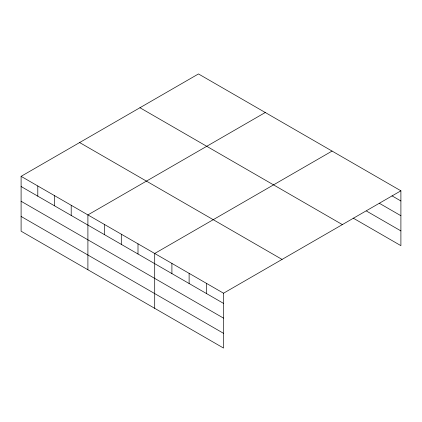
<?xml version="1.0" encoding="UTF-8"?>
<svg xmlns="http://www.w3.org/2000/svg" width="422" height="422" viewBox="0 0 422 422"><rect width="100%" height="100%" fill="white"/><g stroke="black" fill="none" stroke-linecap="round" stroke-linejoin="round"><path stroke-width="0.63" d="M21.1 176.343L223.528 293.216L223.528 348.06L21.1 231.193L21.1 176.343L198.472 73.94L400.9 190.807L400.9 245.657L353.167 218.1M265.274 112.505L87.903 214.909L87.903 269.758M332.077 151.071L154.7 253.48L154.7 308.324M223.528 293.216L400.9 190.807M392.017 195.855L400.9 200.983M379.251 203.225L400.9 215.726M366.486 211.047L400.9 230.913M139.94 107.731L342.369 224.604M79.631 142.552L282.06 259.419M21.1 186.519L223.528 303.386M21.1 201.262L223.528 318.13M21.1 216.449L223.528 333.322M206.321 283.278L206.321 293.454M189.114 273.345L189.114 283.521M171.907 263.412L171.907 273.588M137.999 243.837L137.999 254.012M121.299 234.194L121.299 244.37M104.603 224.551L104.603 234.727M71.202 205.271L71.202 215.442M54.501 195.629L54.501 205.804M37.801 185.986L37.801 196.161"/></g></svg>
